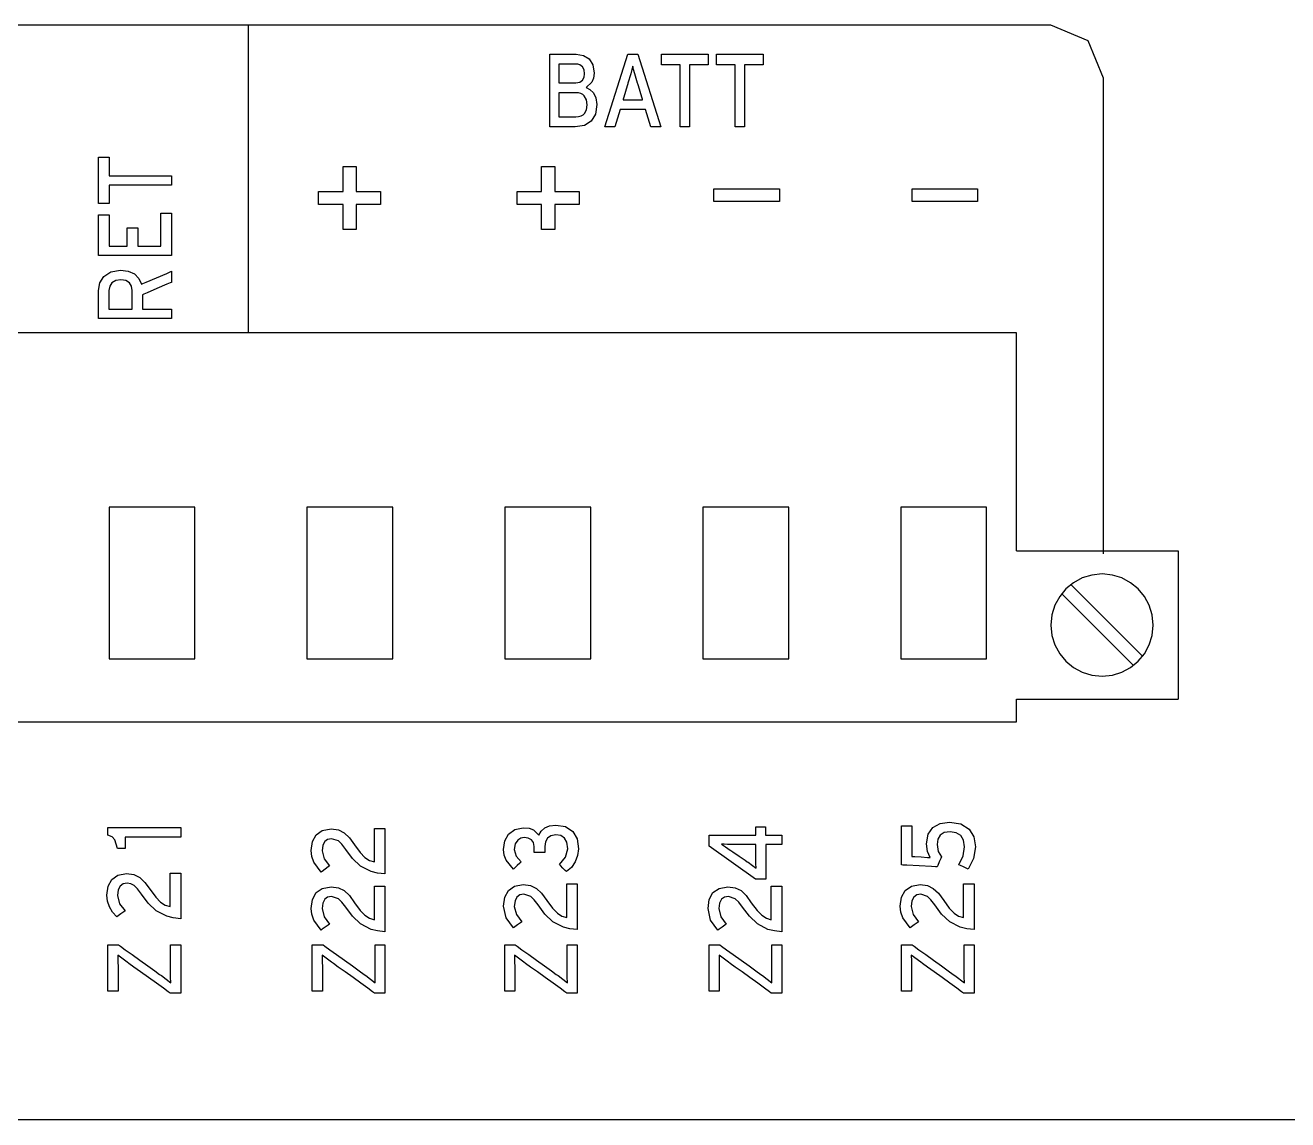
# Model space of a CAD drawing. Extents: x 0.2 to 17.5, y 0.2 to 4.9.
# Drawn here: x 13.659 to 15.568, y 0.579 to 2.235 of the extents above; entities that cross this region are included whole.
import ezdxf

# ---------------------------------------------------------------- set-up
doc = ezdxf.new("R2010")
doc.units = 0
doc.header["$MEASUREMENT"] = 0
doc.layers.get('0').update_dxf_attribs({"linetype": 'CONTINUOUS'})

msp = doc.modelspace()

# ---------------------------------------------------------------- linework, layer by layer
at = {"color": 7}
for p, q in [((13.9964, 1.7693), (13.9964, 2.2346)), ((15.1577, 1.7693), (12.8428, 1.7693)), ((15.1577, 1.4394), (15.1577, 1.7693)), ((15.1577, 1.4394), (15.4022, 1.4394)), ((15.4022, 1.4394), (15.4022, 1.2149)), ((15.3486, 1.28), (15.2401, 1.3885)), ((15.3347, 1.2661), (15.2262, 1.3743)), ((15.1577, 1.1807), (15.1577, 1.2149)), ((15.1577, 1.2149), (15.4022, 1.2149)), ((12.8428, 1.1807), (15.1577, 1.1807)), ((17.2567, 0.5788), (0.4077, 0.5788))]:
    msp.add_line(p, q, dxfattribs=at)
for points in [[(15.2896, 1.4347), (15.2896, 1.4656), (15.2896, 1.5471), (15.2896, 1.7946), (15.2896, 2.0421), (15.2896, 2.1236), (15.2896, 2.1545), (15.2662, 2.2112), (15.2096, 2.2346), (15.1824, 2.2346), (15.1056, 2.2346), (14.8315, 2.2346), (14.4439, 2.2346), (13.9996, 2.2346), (13.5553, 2.2346)], [(14.4904, 2.081), (14.4888, 2.081), (14.4844, 2.081), (14.4713, 2.081), (14.4581, 2.081), (14.4538, 2.081), (14.4521, 2.081), (14.4521, 2.0822), (14.4521, 2.0857), (14.4521, 2.0981), (14.4521, 2.1157), (14.4521, 2.1359), (14.4521, 2.1561), (14.4521, 2.1737), (14.4521, 2.1861), (14.4521, 2.1896), (14.4521, 2.1908), (14.4538, 2.1908), (14.4583, 2.1908), (14.4719, 2.1908), (14.4856, 2.1908), (14.4901, 2.1908), (14.4918, 2.1908), (14.5031, 2.189), (14.5117, 2.1836), (14.5173, 2.1747), (14.5192, 2.1623), (14.5183, 2.1547), (14.5158, 2.1486), (14.507, 2.1403), (14.5127, 2.1375), (14.518, 2.1324), (14.5218, 2.1249), (14.5233, 2.1149), (14.5211, 2.1001), (14.5148, 2.0895), (14.5044, 2.0831), (14.4904, 2.081)], [(14.4914, 2.1759), (14.4903, 2.1759), (14.4874, 2.1759), (14.4786, 2.1759), (14.4697, 2.1759), (14.4668, 2.1759), (14.4657, 2.1759), (14.4657, 2.1747), (14.4657, 2.1715), (14.4657, 2.1669), (14.4657, 2.1617), (14.4657, 2.1564), (14.4657, 2.1519), (14.4657, 2.1486), (14.4657, 2.1474), (14.4668, 2.1474), (14.4697, 2.1474), (14.4786, 2.1474), (14.4874, 2.1474), (14.4903, 2.1474), (14.4914, 2.1474), (14.4947, 2.1477), (14.4975, 2.1486), (14.5016, 2.1517), (14.5039, 2.1561), (14.5047, 2.1613), (14.504, 2.167), (14.5017, 2.1717), (14.4977, 2.1748), (14.4948, 2.1756), (14.4914, 2.1759)], [(14.585, 2.1471), (14.5808, 2.1609), (14.5788, 2.1676), (14.5776, 2.1725), (14.5764, 2.1677), (14.5746, 2.1611), (14.5704, 2.1471), (14.5701, 2.146), (14.5693, 2.1431), (14.5667, 2.1344), (14.5642, 2.1256), (14.5633, 2.1227), (14.563, 2.1216), (14.5643, 2.1216), (14.5676, 2.1216), (14.5777, 2.1216), (14.5879, 2.1216), (14.5912, 2.1216), (14.5925, 2.1216), (14.5922, 2.1227), (14.5913, 2.1256), (14.5888, 2.1344), (14.5862, 2.1431), (14.5853, 2.146), (14.585, 2.1471)], [(14.4918, 2.1325), (14.4907, 2.1325), (14.4877, 2.1325), (14.4787, 2.1325), (14.4698, 2.1325), (14.4668, 2.1325), (14.4657, 2.1325), (14.4657, 2.1309), (14.4657, 2.1268), (14.4657, 2.121), (14.4657, 2.1144), (14.4657, 2.1077), (14.4657, 2.1019), (14.4657, 2.0978), (14.4657, 2.0962), (14.4668, 2.0962), (14.4697, 2.0962), (14.4786, 2.0962), (14.4874, 2.0962), (14.4903, 2.0962), (14.4914, 2.0962), (14.4958, 2.0965), (14.4994, 2.0975), (14.5024, 2.099), (14.5048, 2.1011), (14.5078, 2.1068), (14.5087, 2.1142), (14.5076, 2.1219), (14.5043, 2.1277), (14.5019, 2.1297), (14.499, 2.1313), (14.4956, 2.1322), (14.4918, 2.1325)], [(13.835, 1.8429), (13.8369, 1.8438), (13.842, 1.8459), (13.8575, 1.8526), (13.873, 1.8592), (13.8781, 1.8614), (13.8801, 1.8623), (13.8801, 1.8597), (13.8801, 1.8539), (13.8801, 1.8482), (13.8801, 1.8456), (13.8782, 1.8448), (13.8732, 1.8427), (13.8582, 1.8361), (13.8432, 1.8296), (13.8382, 1.8275), (13.8363, 1.8266), (13.8363, 1.8233), (13.8363, 1.8158), (13.8363, 1.8083), (13.8363, 1.8049), (13.8382, 1.8049), (13.8432, 1.8049), (13.8582, 1.8049), (13.8732, 1.8049), (13.8782, 1.8049), (13.8801, 1.8049), (13.8801, 1.8027), (13.8801, 1.7978), (13.8801, 1.7929), (13.8801, 1.7907), (13.8788, 1.7907), (13.8753, 1.7907), (13.8629, 1.7907), (13.8452, 1.7907), (13.825, 1.7907), (13.8047, 1.7907), (13.7871, 1.7907), (13.7746, 1.7907), (13.7711, 1.7907), (13.7699, 1.7907), (13.7699, 1.7925), (13.7699, 1.7973), (13.7699, 1.8119), (13.7699, 1.8265), (13.7699, 1.8313), (13.7699, 1.8331), (13.7719, 1.8449), (13.7779, 1.8547), (13.7882, 1.8615), (13.8028, 1.8639), (13.8147, 1.8625), (13.8241, 1.8583), (13.8308, 1.8516), (13.835, 1.8429)], [(13.7855, 1.8331), (13.7855, 1.8319), (13.7855, 1.8287), (13.7855, 1.819), (13.7855, 1.8093), (13.7855, 1.8062), (13.7855, 1.8049), (13.787, 1.8049), (13.791, 1.8049), (13.7966, 1.8049), (13.8031, 1.8049), (13.8096, 1.8049), (13.8152, 1.8049), (13.8192, 1.8049), (13.8207, 1.8049), (13.8207, 1.8062), (13.8207, 1.8093), (13.8207, 1.819), (13.8207, 1.8287), (13.8207, 1.8319), (13.8207, 1.8331), (13.8197, 1.8396), (13.8165, 1.8448), (13.8111, 1.8482), (13.8076, 1.8491), (13.8034, 1.8494), (13.7958, 1.8482), (13.7901, 1.8449), (13.7867, 1.8398), (13.7855, 1.8331)], [(13.7858, 1.276), (13.9153, 1.276), (13.9153, 1.5055), (13.7858, 1.5055), (13.7858, 1.276)], [(14.0849, 1.276), (14.2147, 1.276), (14.2147, 1.5055), (14.0849, 1.5055), (14.0849, 1.276)], [(14.3843, 1.276), (14.5142, 1.276), (14.5142, 1.5055), (14.3843, 1.5055), (14.3843, 1.276)], [(14.6837, 1.276), (14.8136, 1.276), (14.8136, 1.5055), (14.6837, 1.5055), (14.6837, 1.276)], [(14.9831, 1.276), (15.1126, 1.276), (15.1126, 1.5055), (14.9831, 1.5055), (14.9831, 1.276)], [(15.3646, 1.3272), (15.363, 1.3428), (15.3585, 1.3573), (15.3514, 1.3704), (15.3419, 1.3819), (15.3305, 1.3913), (15.3174, 1.3984), (15.3029, 1.4029), (15.2873, 1.4045), (15.2717, 1.4029), (15.2572, 1.3984), (15.244, 1.3913), (15.2326, 1.3819), (15.2232, 1.3704), (15.216, 1.3573), (15.2115, 1.3428), (15.21, 1.3272), (15.2115, 1.3116), (15.216, 1.2971), (15.2232, 1.2839), (15.2326, 1.2725), (15.244, 1.2631), (15.2572, 1.2559), (15.2717, 1.2514), (15.2873, 1.2499), (15.3029, 1.2514), (15.3174, 1.2559), (15.3305, 1.2631), (15.3419, 1.2725), (15.3514, 1.2839), (15.3585, 1.2971), (15.363, 1.3116), (15.3646, 1.3272), (15.3646, 1.3272), (15.3646, 1.3272)], [(13.894, 1.0064), (13.8904, 1.0064), (13.8808, 1.0064), (13.8674, 1.0064), (13.8519, 1.0064), (13.8365, 1.0064), (13.823, 1.0064), (13.8135, 1.0064), (13.8099, 1.0064), (13.8099, 1.0038), (13.8099, 0.9979), (13.8099, 0.9921), (13.8099, 0.9894), (13.8081, 0.9894), (13.8041, 0.9894), (13.8002, 0.9894), (13.7984, 0.9894), (13.7945, 1.0023), (13.7902, 1.0067), (13.7841, 1.0091), (13.7841, 1.011), (13.7841, 1.015), (13.7841, 1.0191), (13.7841, 1.021), (13.7853, 1.021), (13.7888, 1.021), (13.8013, 1.021), (13.8189, 1.021), (13.839, 1.021), (13.8592, 1.021), (13.8768, 1.021), (13.8893, 1.021), (13.8927, 1.021), (13.894, 1.021), (13.894, 1.0187), (13.894, 1.0137), (13.894, 1.0087), (13.894, 1.0064)], [(14.2029, 0.9508), (14.1917, 0.9519), (14.182, 0.9543), (14.1661, 0.9625), (14.1538, 0.9741), (14.1435, 0.9878), (14.1376, 0.9959), (14.1325, 1.0008), (14.1222, 1.004), (14.1162, 1.003), (14.1118, 0.9998), (14.1089, 0.9942), (14.1079, 0.9857), (14.1108, 0.9734), (14.1188, 0.9627), (14.1168, 0.9612), (14.1125, 0.9579), (14.1082, 0.9546), (14.1062, 0.9532), (14.0953, 0.9685), (14.0924, 0.9772), (14.0913, 0.9861), (14.0932, 0.9996), (14.0988, 1.01), (14.1082, 1.0166), (14.1215, 1.0189), (14.1326, 1.0175), (14.1413, 1.0131), (14.1491, 1.0055), (14.1571, 0.9945), (14.1654, 0.9831), (14.1727, 0.9757), (14.1796, 0.9712), (14.1869, 0.9688), (14.1869, 0.9709), (14.1869, 0.9767), (14.1869, 0.9942), (14.1869, 1.0117), (14.1869, 1.0174), (14.1869, 1.0196), (14.1894, 1.0196), (14.1949, 1.0196), (14.2004, 1.0196), (14.2029, 1.0196), (14.2029, 1.0167), (14.2029, 1.0089), (14.2029, 0.9852), (14.2029, 0.9615), (14.2029, 0.9537), (14.2029, 0.9508)], [(14.4955, 0.9888), (14.4943, 0.9786), (14.4907, 0.9689), (14.4849, 0.9605), (14.4772, 0.9542), (14.4756, 0.9559), (14.4719, 0.9596), (14.4683, 0.9633), (14.4667, 0.965), (14.4761, 0.9759), (14.4792, 0.9888), (14.478, 0.9985), (14.4744, 1.005), (14.4688, 1.0087), (14.4613, 1.0098), (14.4538, 1.0085), (14.4486, 1.0048), (14.4456, 0.9992), (14.4446, 0.9922), (14.4446, 0.9833), (14.4422, 0.9833), (14.4367, 0.9833), (14.4312, 0.9833), (14.4287, 0.9833), (14.4287, 0.9922), (14.4275, 0.998), (14.4243, 1.0022), (14.4194, 1.0048), (14.4135, 1.0057), (14.4085, 1.0049), (14.4037, 1.002), (14.4, 0.9964), (14.3985, 0.9878), (14.4012, 0.9774), (14.4087, 0.9688), (14.4069, 0.9671), (14.4029, 0.9633), (14.399, 0.9596), (14.3972, 0.9579), (14.386, 0.9714), (14.3832, 0.9792), (14.3823, 0.9878), (14.3842, 1.0006), (14.3899, 1.0111), (14.3993, 1.0181), (14.4121, 1.0206), (14.4208, 1.0197), (14.4274, 1.0173), (14.4358, 1.0091), (14.4391, 1.0154), (14.4445, 1.0203), (14.4519, 1.0236), (14.4613, 1.0247), (14.4761, 1.0222), (14.4868, 1.0151), (14.4933, 1.0038), (14.4955, 0.9888)], [(15.0957, 0.9915), (15.0931, 0.9739), (15.0848, 0.9579), (15.0827, 0.959), (15.0779, 0.9613), (15.0731, 0.9636), (15.0709, 0.9647), (15.0772, 0.978), (15.0794, 0.9918), (15.0779, 1.0017), (15.0736, 1.0088), (15.0667, 1.0131), (15.0574, 1.0145), (15.0487, 1.0132), (15.0426, 1.0093), (15.0389, 1.0032), (15.0377, 0.9952), (15.0396, 0.9846), (15.0445, 0.9766), (15.0434, 0.9742), (15.0411, 0.9689), (15.0388, 0.9637), (15.0377, 0.9613), (15.0354, 0.9614), (15.0293, 0.9618), (15.0107, 0.9628), (14.9922, 0.9639), (14.9861, 0.9642), (14.9838, 0.9644), (14.9838, 0.9669), (14.9838, 0.9736), (14.9838, 0.9939), (14.9838, 1.0141), (14.9838, 1.0208), (14.9838, 1.0234), (14.9863, 1.0234), (14.9918, 1.0234), (14.9972, 1.0234), (14.9997, 1.0234), (14.9997, 1.0214), (14.9997, 1.0162), (14.9997, 1.0003), (14.9997, 0.9844), (14.9997, 0.9792), (14.9997, 0.9772), (15.0009, 0.9772), (15.0041, 0.977), (15.0136, 0.9764), (15.0232, 0.9758), (15.0263, 0.9756), (15.0275, 0.9755), (15.0233, 0.9845), (15.0218, 0.9962), (15.0244, 1.0107), (15.0316, 1.0209), (15.0425, 1.0271), (15.0564, 1.0291), (15.0738, 1.0263), (15.0861, 1.0186), (15.0933, 1.0067), (15.0957, 0.9915)], [(14.7247, 0.9867), (14.7259, 0.9859), (14.729, 0.9839), (14.7383, 0.9776), (14.7476, 0.9713), (14.7507, 0.9692), (14.7519, 0.9684), (14.7585, 0.9635), (14.7641, 0.9593), (14.7639, 0.9664), (14.7637, 0.9749), (14.7637, 0.9757), (14.7637, 0.978), (14.7637, 0.985), (14.7637, 0.992), (14.7637, 0.9943), (14.7637, 0.9952), (14.7624, 0.9952), (14.7587, 0.9952), (14.7478, 0.9952), (14.7368, 0.9952), (14.7332, 0.9952), (14.7319, 0.9952), (14.721, 0.9954), (14.7158, 0.9955), (14.7118, 0.9956), (14.7177, 0.9917), (14.7247, 0.9867)], [(13.894, 0.883), (13.8827, 0.8841), (13.8729, 0.8866), (13.8571, 0.8948), (13.8448, 0.9064), (13.8346, 0.9199), (13.8287, 0.9281), (13.8236, 0.9332), (13.8187, 0.9358), (13.8133, 0.9366), (13.8073, 0.9355), (13.8027, 0.9322), (13.7997, 0.9264), (13.7987, 0.9179), (13.8017, 0.9056), (13.8099, 0.8948), (13.8079, 0.8934), (13.8036, 0.8903), (13.7993, 0.8871), (13.7973, 0.8857), (13.791, 0.8927), (13.7863, 0.9007), (13.7834, 0.9095), (13.7824, 0.9186), (13.7842, 0.932), (13.7897, 0.9422), (13.799, 0.9488), (13.8123, 0.9511), (13.8234, 0.9497), (13.8321, 0.9453), (13.8398, 0.9378), (13.8479, 0.9271), (13.8564, 0.9154), (13.8637, 0.9079), (13.8707, 0.9035), (13.878, 0.9013), (13.878, 0.9035), (13.878, 0.9092), (13.878, 0.9267), (13.878, 0.9442), (13.878, 0.95), (13.878, 0.9521), (13.8805, 0.9521), (13.886, 0.9521), (13.8915, 0.9521), (13.894, 0.9521), (13.894, 0.9492), (13.894, 0.9413), (13.894, 0.9176), (13.894, 0.8938), (13.894, 0.8859), (13.894, 0.883)], [(14.4938, 0.8667), (14.4825, 0.8678), (14.4728, 0.8702), (14.4569, 0.8784), (14.4447, 0.89), (14.4345, 0.9037), (14.4285, 0.9116), (14.4234, 0.9166), (14.4131, 0.9199), (14.4071, 0.9189), (14.4025, 0.9157), (14.3996, 0.9101), (14.3985, 0.9016), (14.4016, 0.8893), (14.4097, 0.8782), (14.4078, 0.8768), (14.4034, 0.8737), (14.3991, 0.8705), (14.3972, 0.8691), (14.3862, 0.8844), (14.3823, 0.902), (14.3841, 0.9155), (14.3895, 0.9257), (14.3989, 0.9322), (14.4121, 0.9345), (14.4232, 0.9331), (14.4319, 0.9288), (14.4397, 0.9214), (14.4477, 0.9104), (14.4562, 0.899), (14.4636, 0.8915), (14.4705, 0.887), (14.4779, 0.8847), (14.4779, 0.8869), (14.4779, 0.8926), (14.4779, 0.9101), (14.4779, 0.9276), (14.4779, 0.9333), (14.4779, 0.9355), (14.4804, 0.9355), (14.4858, 0.9355), (14.4913, 0.9355), (14.4938, 0.9355), (14.4938, 0.9326), (14.4938, 0.9248), (14.4938, 0.9011), (14.4938, 0.8775), (14.4938, 0.8697), (14.4938, 0.8667)], [(15.094, 0.8667), (15.0827, 0.8678), (15.0729, 0.8702), (15.0569, 0.8784), (15.0445, 0.89), (15.0343, 0.9037), (15.0284, 0.9116), (15.0233, 0.9166), (15.013, 0.9199), (15.0072, 0.9189), (15.0027, 0.9157), (14.9997, 0.9101), (14.9987, 0.9016), (15.0016, 0.8893), (15.0096, 0.8782), (15.0076, 0.8768), (15.0033, 0.8737), (14.999, 0.8705), (14.997, 0.8691), (14.9861, 0.8844), (14.9831, 0.8931), (14.9821, 0.902), (14.984, 0.9155), (14.9896, 0.9257), (14.999, 0.9322), (15.0123, 0.9345), (15.0234, 0.9331), (15.0321, 0.9288), (15.0398, 0.9214), (15.0479, 0.9104), (15.0562, 0.899), (15.0634, 0.8915), (15.0703, 0.887), (15.0777, 0.8847), (15.0777, 0.8869), (15.0777, 0.8926), (15.0777, 0.9101), (15.0777, 0.9276), (15.0777, 0.9333), (15.0777, 0.9355), (15.0803, 0.9355), (15.0859, 0.9355), (15.0915, 0.9355), (15.094, 0.9355), (15.094, 0.9326), (15.094, 0.9248), (15.094, 0.9011), (15.094, 0.8775), (15.094, 0.8697), (15.094, 0.8667)], [(14.2029, 0.8633), (14.1917, 0.8644), (14.182, 0.8668), (14.1661, 0.875), (14.1538, 0.8866), (14.1435, 0.9003), (14.1376, 0.9082), (14.1325, 0.9132), (14.1222, 0.9165), (14.1162, 0.9155), (14.1118, 0.9123), (14.1089, 0.9067), (14.1079, 0.8982), (14.1108, 0.8858), (14.1188, 0.8748), (14.1168, 0.8734), (14.1125, 0.8703), (14.1082, 0.8671), (14.1062, 0.8657), (14.0953, 0.881), (14.0924, 0.8897), (14.0913, 0.8986), (14.0932, 0.9121), (14.0988, 0.9224), (14.1082, 0.9289), (14.1215, 0.9311), (14.1326, 0.9297), (14.1413, 0.9254), (14.1491, 0.918), (14.1571, 0.9071), (14.1654, 0.8956), (14.1727, 0.8881), (14.1796, 0.8836), (14.1869, 0.8813), (14.1869, 0.8835), (14.1869, 0.8892), (14.1869, 0.9067), (14.1869, 0.9242), (14.1869, 0.93), (14.1869, 0.9321), (14.1894, 0.9321), (14.1949, 0.9321), (14.2004, 0.9321), (14.2029, 0.9321), (14.2029, 0.9292), (14.2029, 0.9214), (14.2029, 0.8977), (14.2029, 0.8741), (14.2029, 0.8663), (14.2029, 0.8633)], [(14.8031, 0.8633), (14.7918, 0.8644), (14.782, 0.8668), (14.7661, 0.875), (14.7539, 0.8866), (14.7437, 0.9003), (14.7378, 0.9082), (14.7327, 0.9132), (14.7224, 0.9165), (14.7164, 0.9155), (14.7118, 0.9123), (14.7088, 0.9067), (14.7078, 0.8982), (14.7108, 0.8858), (14.719, 0.8748), (14.717, 0.8734), (14.7127, 0.8703), (14.7084, 0.8671), (14.7064, 0.8657), (14.6954, 0.881), (14.6915, 0.8986), (14.6934, 0.9121), (14.6989, 0.9224), (14.7082, 0.9289), (14.7213, 0.9311), (14.7325, 0.9297), (14.7413, 0.9254), (14.749, 0.918), (14.7569, 0.9071), (14.7655, 0.8956), (14.7728, 0.8881), (14.7797, 0.8836), (14.7871, 0.8813), (14.7871, 0.8835), (14.7871, 0.8892), (14.7871, 0.9067), (14.7871, 0.9242), (14.7871, 0.93), (14.7871, 0.9321), (14.7896, 0.9321), (14.7951, 0.9321), (14.8006, 0.9321), (14.8031, 0.9321), (14.8031, 0.9292), (14.8031, 0.9214), (14.8031, 0.8977), (14.8031, 0.8741), (14.8031, 0.8663), (14.8031, 0.8633)], [(13.894, 0.7704), (13.8915, 0.7704), (13.886, 0.7704), (13.8805, 0.7704), (13.878, 0.7704), (13.8752, 0.7724), (13.8679, 0.7777), (13.8574, 0.7852), (13.8455, 0.7938), (13.8335, 0.8024), (13.8231, 0.8099), (13.8157, 0.8152), (13.8129, 0.8172), (13.799, 0.828), (13.7992, 0.8191), (13.7994, 0.8087), (13.7994, 0.8072), (13.7994, 0.8032), (13.7994, 0.7909), (13.7994, 0.7787), (13.7994, 0.7746), (13.7994, 0.7731), (13.797, 0.7731), (13.7917, 0.7731), (13.7865, 0.7731), (13.7841, 0.7731), (13.7841, 0.7761), (13.7841, 0.7841), (13.7841, 0.8082), (13.7841, 0.8323), (13.7841, 0.8403), (13.7841, 0.8433), (13.7866, 0.8433), (13.7921, 0.8433), (13.7976, 0.8433), (13.8, 0.8433), (13.8028, 0.8413), (13.8102, 0.836), (13.8205, 0.8286), (13.8324, 0.8201), (13.8443, 0.8115), (13.8547, 0.8041), (13.862, 0.7988), (13.8648, 0.7968), (13.8791, 0.786), (13.8788, 0.795), (13.8787, 0.8053), (13.8787, 0.807), (13.8787, 0.8113), (13.8787, 0.8243), (13.8787, 0.8374), (13.8787, 0.8417), (13.8787, 0.8433), (13.8811, 0.8433), (13.8863, 0.8433), (13.8916, 0.8433), (13.894, 0.8433), (13.894, 0.8402), (13.894, 0.8319), (13.894, 0.8069), (13.894, 0.7818), (13.894, 0.7735), (13.894, 0.7704)], [(14.2029, 0.7704), (14.2004, 0.7704), (14.1949, 0.7704), (14.1894, 0.7704), (14.1869, 0.7704), (14.1842, 0.7724), (14.1768, 0.7777), (14.1665, 0.7852), (14.1546, 0.7938), (14.1427, 0.8024), (14.1323, 0.8099), (14.125, 0.8152), (14.1222, 0.8172), (14.1079, 0.828), (14.1082, 0.8191), (14.1083, 0.8087), (14.1083, 0.8072), (14.1083, 0.8032), (14.1083, 0.7909), (14.1083, 0.7787), (14.1083, 0.7746), (14.1083, 0.7731), (14.1059, 0.7731), (14.1006, 0.7731), (14.0954, 0.7731), (14.093, 0.7731), (14.093, 0.7761), (14.093, 0.7841), (14.093, 0.8082), (14.093, 0.8323), (14.093, 0.8403), (14.093, 0.8433), (14.0956, 0.8433), (14.1012, 0.8433), (14.1068, 0.8433), (14.1093, 0.8433), (14.1121, 0.8413), (14.1194, 0.836), (14.1298, 0.8286), (14.1417, 0.8201), (14.1536, 0.8115), (14.1639, 0.8041), (14.1713, 0.7988), (14.1741, 0.7968), (14.188, 0.786), (14.188, 0.795), (14.188, 0.8053), (14.188, 0.807), (14.188, 0.8113), (14.188, 0.8243), (14.188, 0.8374), (14.188, 0.8417), (14.188, 0.8433), (14.1903, 0.8433), (14.1954, 0.8433), (14.2005, 0.8433), (14.2029, 0.8433), (14.2029, 0.8402), (14.2029, 0.8319), (14.2029, 0.8069), (14.2029, 0.7818), (14.2029, 0.7735), (14.2029, 0.7704)], [(14.4938, 0.7704), (14.4913, 0.7704), (14.4858, 0.7704), (14.4804, 0.7704), (14.4779, 0.7704), (14.4751, 0.7724), (14.4677, 0.7777), (14.4573, 0.7852), (14.4453, 0.7938), (14.4334, 0.8024), (14.4229, 0.8099), (14.4156, 0.8152), (14.4128, 0.8172), (14.3989, 0.828), (14.399, 0.8191), (14.3992, 0.8087), (14.3992, 0.8072), (14.3992, 0.8032), (14.3992, 0.7909), (14.3992, 0.7787), (14.3992, 0.7746), (14.3992, 0.7731), (14.3968, 0.7731), (14.3916, 0.7731), (14.3863, 0.7731), (14.384, 0.7731), (14.384, 0.7761), (14.384, 0.7841), (14.384, 0.8082), (14.384, 0.8323), (14.384, 0.8403), (14.384, 0.8433), (14.3864, 0.8433), (14.3919, 0.8433), (14.3974, 0.8433), (14.3999, 0.8433), (14.4027, 0.8413), (14.41, 0.836), (14.4204, 0.8286), (14.4323, 0.8201), (14.4442, 0.8115), (14.4545, 0.8041), (14.4619, 0.7988), (14.4647, 0.7968), (14.4789, 0.786), (14.4786, 0.795), (14.4786, 0.8053), (14.4786, 0.807), (14.4786, 0.8113), (14.4786, 0.8243), (14.4786, 0.8374), (14.4786, 0.8417), (14.4786, 0.8433), (14.4809, 0.8433), (14.4862, 0.8433), (14.4914, 0.8433), (14.4938, 0.8433), (14.4938, 0.8402), (14.4938, 0.8319), (14.4938, 0.8069), (14.4938, 0.7818), (14.4938, 0.7735), (14.4938, 0.7704)], [(14.8031, 0.7704), (14.8006, 0.7704), (14.7951, 0.7704), (14.7896, 0.7704), (14.7871, 0.7704), (14.7843, 0.7724), (14.777, 0.7777), (14.7666, 0.7852), (14.7547, 0.7938), (14.7428, 0.8024), (14.7325, 0.8099), (14.7251, 0.8152), (14.7224, 0.8172), (14.7081, 0.828), (14.7083, 0.8191), (14.7085, 0.8087), (14.7085, 0.8072), (14.7085, 0.8032), (14.7085, 0.7909), (14.7085, 0.7787), (14.7085, 0.7746), (14.7085, 0.7731), (14.7061, 0.7731), (14.7008, 0.7731), (14.6956, 0.7731), (14.6932, 0.7731), (14.6932, 0.7761), (14.6932, 0.7841), (14.6932, 0.8082), (14.6932, 0.8323), (14.6932, 0.8403), (14.6932, 0.8433), (14.6957, 0.8433), (14.7012, 0.8433), (14.7066, 0.8433), (14.7091, 0.8433), (14.7119, 0.8413), (14.7193, 0.836), (14.7296, 0.8286), (14.7415, 0.8201), (14.7534, 0.8115), (14.7638, 0.8041), (14.7711, 0.7988), (14.7739, 0.7968), (14.7881, 0.786), (14.788, 0.795), (14.7878, 0.8053), (14.7878, 0.807), (14.7878, 0.8113), (14.7878, 0.8243), (14.7878, 0.8374), (14.7878, 0.8417), (14.7878, 0.8433), (14.7902, 0.8433), (14.7954, 0.8433), (14.8007, 0.8433), (14.8031, 0.8433), (14.8031, 0.8402), (14.8031, 0.8319), (14.8031, 0.8069), (14.8031, 0.7818), (14.8031, 0.7735), (14.8031, 0.7704)], [(15.094, 0.7704), (15.0915, 0.7704), (15.0859, 0.7704), (15.0803, 0.7704), (15.0777, 0.7704), (15.0749, 0.7724), (15.0676, 0.7777), (15.0572, 0.7852), (15.0453, 0.7938), (15.0334, 0.8024), (15.0231, 0.8099), (15.0157, 0.8152), (15.013, 0.8172), (14.9987, 0.828), (14.999, 0.8191), (14.9991, 0.8087), (14.9991, 0.8072), (14.9991, 0.8032), (14.9991, 0.7909), (14.9991, 0.7787), (14.9991, 0.7746), (14.9991, 0.7731), (14.9967, 0.7731), (14.9914, 0.7731), (14.9862, 0.7731), (14.9838, 0.7731), (14.9838, 0.7761), (14.9838, 0.7841), (14.9838, 0.8082), (14.9838, 0.8323), (14.9838, 0.8403), (14.9838, 0.8433), (14.9863, 0.8433), (14.9919, 0.8433), (14.9975, 0.8433), (15.0001, 0.8433), (15.0029, 0.8413), (15.0102, 0.836), (15.0206, 0.8286), (15.0325, 0.8201), (15.0443, 0.8115), (15.0547, 0.8041), (15.0621, 0.7988), (15.0648, 0.7968), (15.0791, 0.786), (15.0788, 0.795), (15.0787, 0.8053), (15.0787, 0.807), (15.0787, 0.8113), (15.0787, 0.8243), (15.0787, 0.8374), (15.0787, 0.8417), (15.0787, 0.8433), (15.0811, 0.8433), (15.0864, 0.8433), (15.0916, 0.8433), (15.094, 0.8433), (15.094, 0.8402), (15.094, 0.8319), (15.094, 0.8069), (15.094, 0.7818), (15.094, 0.7735), (15.094, 0.7704)]]:
    msp.add_lwpolyline(points, dxfattribs=at)
for points in [[(14.605, 2.081), (14.5969, 2.1071), (14.5586, 2.1071), (14.5504, 2.081), (14.5355, 2.081), (14.5701, 2.1908), (14.5854, 2.1908), (14.6203, 2.081)], [(14.6634, 2.1749), (14.6634, 2.081), (14.6491, 2.081), (14.6491, 2.1749), (14.621, 2.1749), (14.621, 2.1908), (14.6915, 2.1908), (14.6915, 2.1749)], [(14.7468, 2.1749), (14.7468, 2.081), (14.7325, 2.081), (14.7325, 2.1749), (14.7044, 2.1749), (14.7044, 2.1908), (14.7749, 2.1908), (14.7749, 2.1749)], [(13.7861, 2.007), (13.8801, 2.007), (13.8801, 1.9925), (13.7861, 1.9925), (13.7861, 1.9647), (13.7699, 1.9647), (13.7699, 2.0352), (13.7861, 2.0352)], [(14.1595, 1.9636), (14.1595, 1.9257), (14.1395, 1.9257), (14.1395, 1.9636), (14.1025, 1.9636), (14.1025, 1.983), (14.1395, 1.983), (14.1395, 2.0209), (14.1595, 2.0209), (14.1595, 1.983), (14.1964, 1.983), (14.1964, 1.9636)], [(14.4596, 1.9636), (14.4596, 1.9257), (14.4396, 1.9257), (14.4396, 1.9636), (14.4026, 1.9636), (14.4026, 1.983), (14.4396, 1.983), (14.4396, 2.0209), (14.4596, 2.0209), (14.4596, 1.983), (14.4965, 1.983), (14.4965, 1.9636)], [(14.7, 1.968), (14.7, 1.987), (14.7993, 1.987), (14.7993, 1.968)], [(15.0001, 1.968), (15.0001, 1.987), (15.0991, 1.987), (15.0991, 1.968)], [(13.8801, 1.8863), (13.7699, 1.8863), (13.7699, 1.948), (13.7861, 1.948), (13.7861, 1.9006), (13.8133, 1.9006), (13.8133, 1.928), (13.8292, 1.928), (13.8292, 1.9006), (13.8638, 1.9006), (13.8638, 1.9501), (13.8801, 1.9501)], [(14.7783, 1.0091), (14.8031, 1.0091), (14.8031, 0.9952), (14.779, 0.9952), (14.779, 0.943), (14.763, 0.943), (14.6932, 0.9925), (14.6932, 1.0091), (14.7637, 1.0091), (14.7637, 1.022), (14.7783, 1.022)]]:
    msp.add_lwpolyline(points, close=True, dxfattribs=at)

doc.saveas('drawing.dxf')
